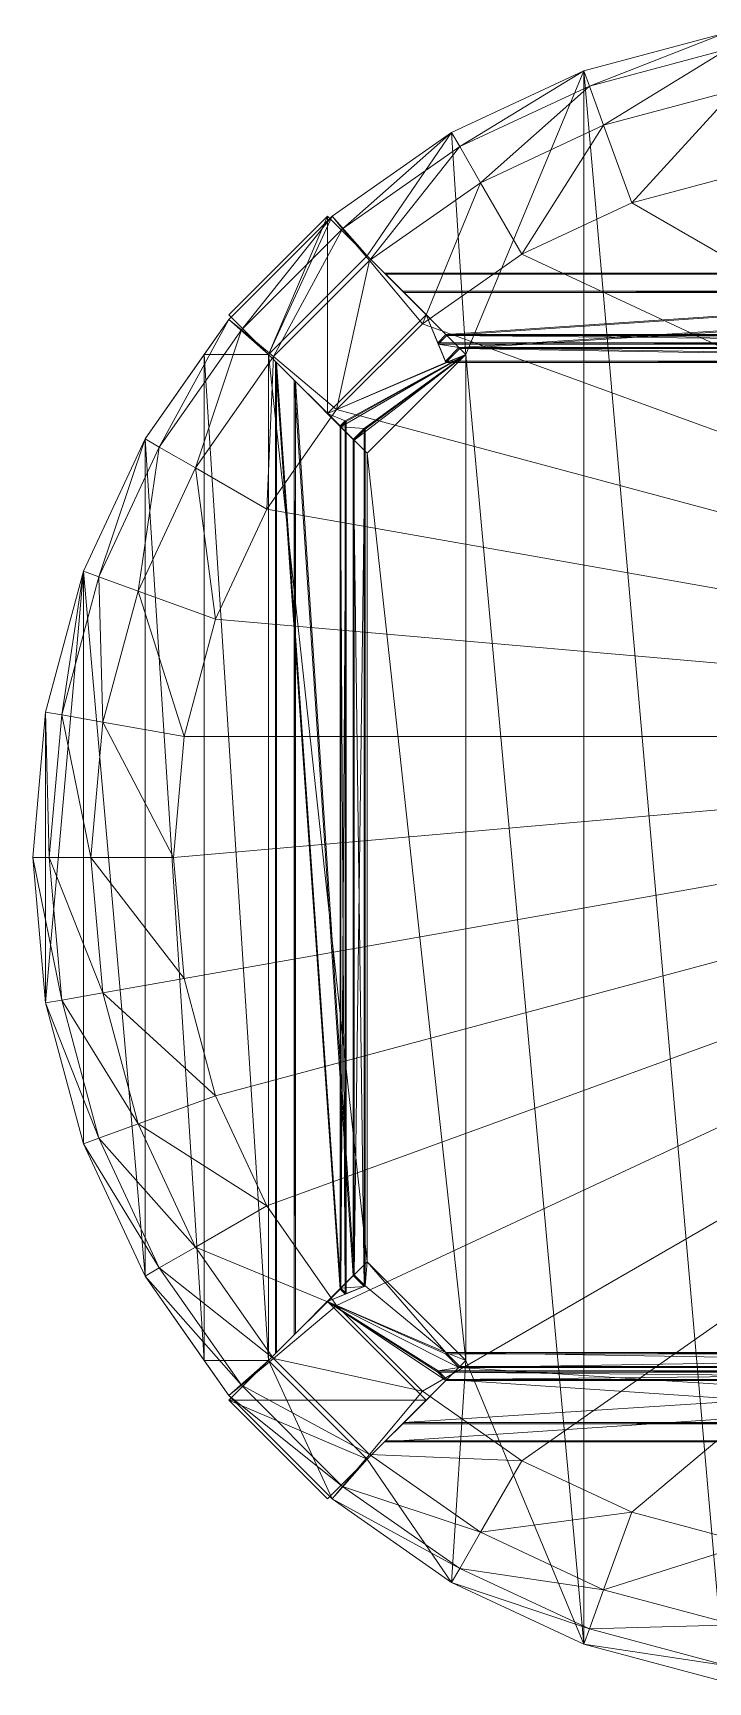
# Model space of a CAD drawing. Header units: inches. Extents: x -336 to -192, y -475 to -71.
# Drawn here: x -322.89 to -318.05, y -146.23 to -134.41 of the extents above; entities that cross this region are included whole.
import ezdxf

# ---------------------------------------------------------------- set-up
doc = ezdxf.new("R2010")
doc.units = ezdxf.units.IN
doc.layers.add('1', color=5, linetype='Continuous')

msp = doc.modelspace()

# ---------------------------------------------------------------- linework, layer by layer
at = {"layer": '1', "lineweight": 0}
for points in [[(-318.901, -134.788, 23.159), (-317.931, -134.408, 22.909), (-318.941, -134.678, 22.909)], [(-317.931, -134.408, 22.909), (-318.941, -134.678, 22.659), (-318.941, -134.678, 22.909)], [(-317.931, -134.408, 22.909), (-317.931, -134.408, 22.659), (-318.941, -134.678, 22.659)], [(-318.941, -134.678, 22.659), (-317.931, -134.408, 22.659), (-317.931, -146.225, 22.659)], [(-318.901, -134.788, 23.159), (-317.91, -134.523, 23.159), (-317.931, -134.408, 22.909)], [(-318.799, -135.069, 23.409), (-317.91, -134.523, 23.159), (-318.901, -134.788, 23.159)], [(-318.799, -135.069, 23.409), (-317.858, -134.817, 23.409), (-317.91, -134.523, 23.159)], [(-319.83, -135.222, 23.159), (-318.941, -134.678, 22.909), (-319.889, -135.12, 22.909)], [(-318.941, -134.678, 22.909), (-319.889, -135.12, 22.659), (-319.889, -135.12, 22.909)], [(-319.889, -135.12, 22.659), (-318.941, -134.678, 22.659), (-319.787, -136.711, 22.659)], [(-318.941, -134.678, 22.909), (-318.941, -134.678, 22.659), (-319.889, -135.12, 22.659)], [(-319.83, -135.222, 23.159), (-318.901, -134.788, 23.159), (-318.941, -134.678, 22.909)], [(-319.787, -136.711, 22.659), (-318.941, -134.678, 22.659), (-318.941, -145.955, 22.659)], [(-318.941, -145.955, 22.659), (-318.941, -134.678, 22.659), (-317.931, -146.225, 22.659)], [(-319.681, -135.481, 23.409), (-318.901, -134.788, 23.159), (-319.83, -135.222, 23.159)], [(-319.681, -135.481, 23.409), (-318.799, -135.069, 23.409), (-318.901, -134.788, 23.159)], [(-318.596, -135.625, 23.659), (-317.858, -134.817, 23.409), (-318.799, -135.069, 23.409)], [(-318.596, -135.625, 23.659), (-317.756, -135.4, 23.659), (-317.858, -134.817, 23.409)], [(-319.385, -135.993, 23.659), (-318.799, -135.069, 23.409), (-319.681, -135.481, 23.409)], [(-319.385, -135.993, 23.659), (-318.596, -135.625, 23.659), (-318.799, -135.069, 23.409)], [(-320.67, -135.81, 23.159), (-319.889, -135.12, 22.909), (-320.745, -135.72, 22.909)], [(-319.889, -135.12, 22.909), (-320.745, -135.72, 22.659), (-320.745, -135.72, 22.909)], [(-320.745, -135.72, 22.659), (-319.889, -135.12, 22.659), (-320.494, -136.004, 22.659)], [(-319.889, -135.12, 22.909), (-319.889, -135.12, 22.659), (-320.745, -135.72, 22.659)], [(-320.67, -135.81, 23.159), (-319.83, -135.222, 23.159), (-319.889, -135.12, 22.909)], [(-320.494, -136.004, 22.659), (-319.889, -135.12, 22.659), (-319.787, -136.711, 22.659)], [(-320.478, -136.039, 23.409), (-319.83, -135.222, 23.159), (-320.67, -135.81, 23.159)], [(-320.478, -136.039, 23.409), (-319.681, -135.481, 23.409), (-319.83, -135.222, 23.159)], [(-311.972, -139.45, 23.659), (-317.756, -135.4, 23.659), (-318.596, -135.625, 23.659)], [(-320.098, -136.492, 23.659), (-319.681, -135.481, 23.409), (-320.478, -136.039, 23.409)], [(-320.098, -136.492, 23.659), (-319.385, -135.993, 23.659), (-319.681, -135.481, 23.409)], [(-311.972, -139.45, 23.659), (-318.596, -135.625, 23.659), (-319.385, -135.993, 23.659)], [(-321.201, -136.711, 22.659), (-320.778, -135.72, -0.341), (-321.485, -136.427, -0.341)], [(-321.395, -136.535, 23.159), (-320.745, -135.72, 22.909), (-321.485, -136.46, 22.909)], [(-320.745, -135.72, 22.909), (-321.485, -136.46, 22.659), (-321.485, -136.46, 22.909)], [(-320.778, -137.134, -0.341), (-321.485, -136.427, -0.341), (-320.778, -135.72, -0.341)], [(-320.745, -135.72, 22.909), (-320.745, -135.72, 22.659), (-321.485, -136.46, 22.659)], [(-321.485, -136.46, 22.659), (-320.745, -135.72, 22.659), (-321.201, -136.711, 22.659)], [(-321.395, -136.535, 23.159), (-320.67, -135.81, 23.159), (-320.745, -135.72, 22.909)], [(-321.201, -136.711, 22.659), (-320.494, -136.004, 22.659), (-320.778, -135.72, -0.341)], [(-321.201, -136.711, 22.659), (-320.745, -135.72, 22.659), (-320.494, -136.004, 22.659)], [(-320.778, -137.134, -0.341), (-320.778, -135.72, -0.341), (-320.071, -136.427, -0.341)], [(-320.071, -136.427, -0.341), (-320.778, -135.72, -0.341), (-320.37, -136.128, 11.158)], [(-320.37, -136.128, 11.158), (-320.778, -135.72, -0.341), (-320.494, -136.004, 22.659)], [(-321.166, -136.727, 23.409), (-320.67, -135.81, 23.159), (-321.395, -136.535, 23.159)], [(-321.166, -136.727, 23.409), (-320.478, -136.039, 23.409), (-320.67, -135.81, 23.159)], [(-319.787, -136.711, 22.659), (-320.23, -136.268, 19.156), (-320.494, -136.004, 22.659)], [(-320.23, -136.268, 19.156), (-320.239, -136.259, 18.657), (-320.494, -136.004, 22.659)], [(-320.494, -136.004, 22.659), (-320.239, -136.259, 18.657), (-320.361, -136.137, 11.658)], [(-320.37, -136.128, 11.158), (-320.494, -136.004, 22.659), (-320.361, -136.137, 11.658)], [(-311.972, -139.45, 23.659), (-319.385, -135.993, 23.659), (-320.098, -136.492, 23.659)], [(-320.713, -137.107, 23.659), (-320.478, -136.039, 23.409), (-321.166, -136.727, 23.409)], [(-320.713, -137.107, 23.659), (-320.098, -136.492, 23.659), (-320.478, -136.039, 23.409)], [(-320.37, -136.128, 11.158), (-313.416, -136.137, 11.658), (-313.407, -136.128, 11.158)], [(-320.071, -136.427, -0.341), (-320.37, -136.128, 11.158), (-319.929, -136.569, 11.15)], [(-319.929, -136.569, 11.15), (-320.37, -136.128, 11.158), (-313.407, -136.128, 11.158)], [(-320.37, -136.128, 11.158), (-320.361, -136.137, 11.658), (-313.416, -136.137, 11.658)], [(-319.923, -136.575, 11.65), (-313.416, -136.137, 11.658), (-320.361, -136.137, 11.658)], [(-320.239, -136.259, 18.657), (-319.836, -136.662, 18.65), (-320.361, -136.137, 11.658)], [(-320.361, -136.137, 11.658), (-319.836, -136.662, 18.65), (-319.923, -136.575, 11.65)], [(-319.929, -136.569, 11.15), (-313.407, -136.128, 11.158), (-313.849, -136.569, 11.15)], [(-319.923, -136.575, 11.65), (-313.855, -136.575, 11.65), (-313.416, -136.137, 11.658)], [(-320.239, -136.259, 18.657), (-313.547, -136.268, 19.156), (-313.538, -136.259, 18.657)], [(-319.836, -136.662, 18.65), (-320.239, -136.259, 18.657), (-313.538, -136.259, 18.657)], [(-320.239, -136.259, 18.657), (-320.23, -136.268, 19.156), (-313.547, -136.268, 19.156)], [(-319.83, -136.668, 19.149), (-313.547, -136.268, 19.156), (-320.23, -136.268, 19.156)], [(-320.23, -136.268, 19.156), (-319.787, -136.711, 22.659), (-319.83, -136.668, 19.149)], [(-319.836, -136.662, 18.65), (-313.538, -136.259, 18.657), (-313.941, -136.662, 18.65)], [(-319.83, -136.668, 19.149), (-313.947, -136.668, 19.149), (-313.547, -136.268, 19.156)], [(-321.984, -137.375, 23.159), (-321.485, -136.46, 22.909), (-322.085, -137.316, 22.909)], [(-321.485, -136.46, 22.909), (-322.085, -137.316, 22.659), (-322.085, -137.316, 22.909)], [(-321.485, -136.46, 22.909), (-321.661, -136.711, 22.659), (-322.085, -137.316, 22.659)], [(-321.984, -137.375, 23.159), (-321.395, -136.535, 23.159), (-321.485, -136.46, 22.909)], [(-321.485, -136.46, 22.909), (-321.485, -136.46, 22.659), (-321.661, -136.711, 22.659)], [(-321.661, -136.711, 22.659), (-321.485, -136.46, 22.659), (-321.201, -136.711, 22.659)], [(-321.201, -136.711, 22.659), (-321.485, -136.427, -0.341), (-321.151, -136.761, 6.908)], [(-321.485, -136.427, -0.341), (-320.778, -137.134, -0.341), (-321.151, -136.761, 6.908)], [(-320.778, -137.134, -0.349), (-320.071, -136.427, -0.341), (-320.071, -136.427, -0.349)], [(-320.071, -136.427, -0.349), (-319.93, -136.768, 19.148), (-320.778, -137.134, -0.349)], [(-320.778, -137.134, -0.349), (-320.778, -137.134, -0.341), (-320.071, -136.427, -0.341)], [(-311.972, -139.45, 23.659), (-320.098, -136.492, 23.659), (-320.713, -137.107, 23.659)], [(-320.071, -136.427, -0.341), (-319.929, -136.569, 11.15), (-320.071, -136.427, -0.349)], [(-319.984, -136.637, 11.649), (-319.933, -136.759, 18.648), (-320.071, -136.427, -0.349)], [(-319.933, -136.759, 18.648), (-319.93, -136.768, 19.148), (-320.071, -136.427, -0.349)], [(-319.987, -136.628, 11.149), (-319.984, -136.637, 11.649), (-320.071, -136.427, -0.349)], [(-319.987, -136.628, 11.149), (-320.071, -136.427, -0.349), (-319.929, -136.569, 11.15)], [(-321.725, -137.525, 23.409), (-321.395, -136.535, 23.159), (-321.984, -137.375, 23.159)], [(-321.725, -137.525, 23.409), (-321.166, -136.727, 23.409), (-321.395, -136.535, 23.159)], [(-319.929, -136.569, 11.15), (-313.79, -136.628, 11.149), (-319.987, -136.628, 11.149)], [(-319.923, -136.575, 11.65), (-319.984, -136.637, 11.649), (-313.794, -136.637, 11.649)], [(-319.923, -136.575, 11.65), (-319.836, -136.662, 18.65), (-319.984, -136.637, 11.649)], [(-319.929, -136.569, 11.15), (-313.849, -136.569, 11.15), (-313.79, -136.628, 11.149)], [(-319.923, -136.575, 11.65), (-313.794, -136.637, 11.649), (-313.855, -136.575, 11.65)], [(-322.085, -137.316, 22.659), (-321.661, -136.711, 22.659), (-321.661, -143.922, 22.659)], [(-321.213, -137.82, 23.659), (-321.166, -136.727, 23.409), (-321.725, -137.525, 23.409)], [(-321.661, -143.922, 22.659), (-321.661, -136.711, 22.659), (-321.201, -143.922, 22.659)], [(-321.661, -136.711, 22.659), (-321.201, -136.711, 22.659), (-321.201, -143.922, 22.659)], [(-321.213, -137.82, 23.659), (-320.713, -137.107, 23.659), (-321.166, -136.727, 23.409)], [(-321.143, -136.77, 7.408), (-321.201, -136.711, 22.659), (-321.151, -136.761, 6.908)], [(-321.016, -136.896, 14.657), (-321.007, -136.905, 15.157), (-321.201, -136.711, 22.659)], [(-321.016, -136.896, 14.657), (-321.201, -136.711, 22.659), (-321.143, -136.77, 7.408)], [(-320.587, -137.326, 15.15), (-320.494, -137.418, 22.659), (-321.201, -136.711, 22.659)], [(-320.587, -137.326, 15.15), (-321.201, -136.711, 22.659), (-321.007, -136.905, 15.157)], [(-321.201, -143.922, 22.659), (-321.201, -136.711, 22.659), (-320.494, -143.214, 22.659)], [(-321.201, -136.711, 22.659), (-320.494, -137.418, 22.659), (-320.494, -143.214, 22.659)], [(-319.787, -136.711, 22.659), (-320.651, -137.187, 6.9), (-320.778, -137.134, -0.349)], [(-319.787, -136.711, 22.659), (-320.778, -137.134, -0.349), (-319.93, -136.768, 19.148)], [(-319.787, -136.711, 22.659), (-320.516, -137.243, 14.648), (-320.682, -137.23, 7.4)], [(-319.787, -136.711, 22.659), (-320.682, -137.23, 7.4), (-320.643, -137.191, 7.4)], [(-319.787, -136.711, 22.659), (-320.643, -137.191, 7.4), (-320.651, -137.187, 6.9)], [(-319.787, -136.711, 22.659), (-320.494, -137.418, 22.659), (-320.587, -137.326, 15.15)], [(-319.787, -136.711, 22.659), (-320.587, -137.326, 15.15), (-320.507, -137.247, 15.148)], [(-319.787, -136.711, 22.659), (-320.507, -137.247, 15.148), (-320.516, -137.243, 14.648)], [(-320.494, -137.418, 22.659), (-319.787, -136.711, 22.659), (-319.787, -143.922, 22.659)], [(-319.984, -136.637, 11.649), (-319.987, -136.628, 11.149), (-313.79, -136.628, 11.149)], [(-319.984, -136.637, 11.649), (-313.79, -136.628, 11.149), (-313.794, -136.637, 11.649)], [(-319.836, -136.662, 18.65), (-319.933, -136.759, 18.648), (-319.984, -136.637, 11.649)], [(-319.836, -136.662, 18.65), (-313.844, -136.759, 18.648), (-319.933, -136.759, 18.648)], [(-319.83, -136.668, 19.149), (-319.93, -136.768, 19.148), (-313.848, -136.768, 19.148)], [(-319.787, -136.711, 22.659), (-319.93, -136.768, 19.148), (-319.83, -136.668, 19.149)], [(-319.836, -136.662, 18.65), (-313.941, -136.662, 18.65), (-313.844, -136.759, 18.648)], [(-319.83, -136.668, 19.149), (-313.848, -136.768, 19.148), (-313.947, -136.668, 19.149)], [(-319.787, -143.922, 22.659), (-319.787, -136.711, 22.659), (-318.941, -145.955, 22.659)], [(-321.151, -143.872, 6.908), (-321.143, -136.77, 7.408), (-321.151, -136.761, 6.908)], [(-321.151, -143.872, 6.908), (-321.151, -136.761, 6.908), (-320.688, -143.409, 6.9)], [(-321.151, -136.761, 6.908), (-320.688, -137.224, 6.9), (-320.688, -143.409, 6.9)], [(-321.151, -136.761, 6.908), (-320.778, -137.134, -0.341), (-320.688, -137.224, 6.9)], [(-321.151, -143.872, 6.908), (-321.143, -143.863, 7.408), (-321.143, -136.77, 7.408)], [(-320.682, -143.403, 7.4), (-321.143, -136.77, 7.408), (-321.143, -143.863, 7.408)], [(-320.682, -143.403, 7.4), (-320.682, -137.23, 7.4), (-321.143, -136.77, 7.408)], [(-321.016, -136.896, 14.657), (-321.143, -136.77, 7.408), (-320.682, -137.23, 7.4)], [(-319.93, -136.768, 19.148), (-319.933, -136.759, 18.648), (-313.844, -136.759, 18.648)], [(-319.93, -136.768, 19.148), (-313.844, -136.759, 18.648), (-313.848, -136.768, 19.148)], [(-321.016, -143.737, 14.657), (-321.007, -136.905, 15.157), (-321.016, -136.896, 14.657)], [(-321.016, -143.737, 14.657), (-321.016, -136.896, 14.657), (-320.593, -143.313, 14.65)], [(-321.016, -136.896, 14.657), (-320.593, -137.32, 14.65), (-320.593, -143.313, 14.65)], [(-321.016, -136.896, 14.657), (-320.682, -137.23, 7.4), (-320.593, -137.32, 14.65)], [(-321.016, -143.737, 14.657), (-321.007, -143.728, 15.157), (-321.007, -136.905, 15.157)], [(-320.587, -143.307, 15.15), (-321.007, -136.905, 15.157), (-321.007, -143.728, 15.157)], [(-320.587, -143.307, 15.15), (-320.587, -137.326, 15.15), (-321.007, -136.905, 15.157)], [(-311.972, -139.45, 23.659), (-320.713, -137.107, 23.659), (-321.213, -137.82, 23.659)], [(-320.778, -137.134, -0.349), (-320.651, -137.187, 6.9), (-320.688, -137.224, 6.9)], [(-320.778, -137.134, -0.341), (-320.778, -137.134, -0.349), (-320.688, -137.224, 6.9)], [(-320.688, -137.224, 6.9), (-320.651, -137.187, 6.9), (-320.651, -143.446, 6.9)], [(-320.682, -143.403, 7.4), (-320.643, -143.442, 7.4), (-320.643, -137.191, 7.4)], [(-320.682, -143.403, 7.4), (-320.643, -137.191, 7.4), (-320.682, -137.23, 7.4)], [(-320.643, -143.442, 7.4), (-320.651, -137.187, 6.9), (-320.643, -137.191, 7.4)], [(-320.643, -143.442, 7.4), (-320.651, -143.446, 6.9), (-320.651, -137.187, 6.9)], [(-322.417, -138.304, 23.159), (-322.085, -137.316, 22.909), (-322.527, -138.264, 22.909)], [(-322.085, -137.316, 22.909), (-322.527, -138.264, 22.659), (-322.527, -138.264, 22.909)], [(-322.085, -137.316, 22.909), (-322.085, -137.316, 22.659), (-322.527, -138.264, 22.659)], [(-322.527, -138.264, 22.659), (-322.085, -137.316, 22.659), (-322.085, -143.316, 22.659)], [(-322.417, -138.304, 23.159), (-321.984, -137.375, 23.159), (-322.085, -137.316, 22.909)], [(-322.085, -143.316, 22.659), (-322.085, -137.316, 22.659), (-321.661, -143.922, 22.659)], [(-320.688, -143.409, 6.9), (-320.688, -137.224, 6.9), (-320.651, -143.446, 6.9)], [(-320.682, -137.23, 7.4), (-320.516, -137.243, 14.648), (-320.593, -137.32, 14.65)], [(-320.593, -137.32, 14.65), (-320.516, -137.243, 14.648), (-320.516, -143.39, 14.648)], [(-320.593, -143.313, 14.65), (-320.593, -137.32, 14.65), (-320.516, -143.39, 14.648)], [(-320.587, -143.307, 15.15), (-320.507, -143.386, 15.148), (-320.507, -137.247, 15.148)], [(-320.587, -143.307, 15.15), (-320.507, -137.247, 15.148), (-320.587, -137.326, 15.15)], [(-320.507, -143.386, 15.148), (-320.516, -137.243, 14.648), (-320.507, -137.247, 15.148)], [(-320.507, -143.386, 15.148), (-320.516, -143.39, 14.648), (-320.516, -137.243, 14.648)], [(-322.136, -138.407, 23.409), (-321.984, -137.375, 23.159), (-322.417, -138.304, 23.159)], [(-322.136, -138.407, 23.409), (-321.725, -137.525, 23.409), (-321.984, -137.375, 23.159)], [(-320.494, -143.214, 22.659), (-320.494, -137.418, 22.659), (-319.787, -143.922, 22.659)], [(-321.58, -138.609, 23.659), (-321.725, -137.525, 23.409), (-322.136, -138.407, 23.409)], [(-321.58, -138.609, 23.659), (-321.213, -137.82, 23.659), (-321.725, -137.525, 23.409)], [(-311.972, -139.45, 23.659), (-321.213, -137.82, 23.659), (-321.58, -138.609, 23.659)], [(-322.682, -139.295, 23.159), (-322.527, -138.264, 22.909), (-322.798, -139.275, 22.909)], [(-322.527, -138.264, 22.909), (-322.798, -139.275, 22.659), (-322.798, -139.275, 22.909)], [(-322.527, -138.264, 22.909), (-322.527, -138.264, 22.659), (-322.798, -139.275, 22.659)], [(-322.798, -141.358, 22.659), (-322.798, -139.275, 22.659), (-322.527, -138.264, 22.659)], [(-322.798, -141.358, 22.659), (-322.527, -138.264, 22.659), (-322.527, -142.369, 22.659)], [(-322.682, -139.295, 23.159), (-322.417, -138.304, 23.159), (-322.527, -138.264, 22.909)], [(-322.527, -142.369, 22.659), (-322.527, -138.264, 22.659), (-322.085, -143.316, 22.659)], [(-322.388, -139.347, 23.409), (-322.417, -138.304, 23.159), (-322.682, -139.295, 23.159)], [(-322.388, -139.347, 23.409), (-322.136, -138.407, 23.409), (-322.417, -138.304, 23.159)], [(-321.806, -139.45, 23.659), (-322.136, -138.407, 23.409), (-322.388, -139.347, 23.409)], [(-321.806, -139.45, 23.659), (-321.58, -138.609, 23.659), (-322.136, -138.407, 23.409)], [(-311.972, -139.45, 23.659), (-321.58, -138.609, 23.659), (-321.806, -139.45, 23.659)], [(-322.772, -140.316, 23.159), (-322.798, -139.275, 22.909), (-322.889, -140.316, 22.909)], [(-322.798, -139.275, 22.909), (-322.889, -140.316, 22.659), (-322.889, -140.316, 22.909)], [(-322.798, -139.275, 22.909), (-322.798, -139.275, 22.659), (-322.889, -140.316, 22.659)], [(-322.798, -141.358, 22.659), (-322.889, -140.316, 22.659), (-322.798, -139.275, 22.659)], [(-322.772, -140.316, 23.159), (-322.682, -139.295, 23.159), (-322.798, -139.275, 22.909)], [(-322.473, -140.316, 23.409), (-322.682, -139.295, 23.159), (-322.772, -140.316, 23.159)], [(-322.473, -140.316, 23.409), (-322.388, -139.347, 23.409), (-322.682, -139.295, 23.159)], [(-321.881, -140.316, 23.659), (-322.388, -139.347, 23.409), (-322.473, -140.316, 23.409)], [(-321.881, -140.316, 23.659), (-321.806, -139.45, 23.659), (-322.388, -139.347, 23.409)], [(-311.972, -139.45, 23.659), (-321.806, -139.45, 23.659), (-321.881, -140.316, 23.659)], [(-311.972, -139.45, 23.659), (-321.881, -140.316, 23.659), (-321.806, -141.183, 23.659)], [(-311.972, -139.45, 23.659), (-321.806, -141.183, 23.659), (-321.58, -142.024, 23.659)], [(-311.972, -139.45, 23.659), (-321.58, -142.024, 23.659), (-321.213, -142.813, 23.659)], [(-311.972, -139.45, 23.659), (-321.213, -142.813, 23.659), (-320.713, -143.526, 23.659)], [(-311.972, -139.45, 23.659), (-320.713, -143.526, 23.659), (-320.098, -144.141, 23.659)], [(-311.972, -139.45, 23.659), (-320.098, -144.141, 23.659), (-319.385, -144.64, 23.659)], [(-311.972, -139.45, 23.659), (-319.385, -144.64, 23.659), (-318.596, -145.008, 23.659)], [(-311.972, -139.45, 23.659), (-318.596, -145.008, 23.659), (-317.756, -145.233, 23.659)], [(-322.682, -141.338, 23.159), (-322.889, -140.316, 22.909), (-322.798, -141.358, 22.909)], [(-322.889, -140.316, 22.909), (-322.798, -141.358, 22.659), (-322.798, -141.358, 22.909)], [(-322.682, -141.338, 23.159), (-322.772, -140.316, 23.159), (-322.889, -140.316, 22.909)], [(-322.889, -140.316, 22.909), (-322.889, -140.316, 22.659), (-322.798, -141.358, 22.659)], [(-322.388, -141.286, 23.409), (-322.772, -140.316, 23.159), (-322.682, -141.338, 23.159)], [(-322.388, -141.286, 23.409), (-322.473, -140.316, 23.409), (-322.772, -140.316, 23.159)], [(-321.806, -141.183, 23.659), (-322.473, -140.316, 23.409), (-322.388, -141.286, 23.409)], [(-321.806, -141.183, 23.659), (-321.881, -140.316, 23.659), (-322.473, -140.316, 23.409)], [(-321.58, -142.024, 23.659), (-321.806, -141.183, 23.659), (-322.388, -141.286, 23.409)], [(-322.417, -142.329, 23.159), (-322.682, -141.338, 23.159), (-322.798, -141.358, 22.909)], [(-322.136, -142.226, 23.409), (-322.388, -141.286, 23.409), (-322.682, -141.338, 23.159)], [(-322.136, -142.226, 23.409), (-322.682, -141.338, 23.159), (-322.417, -142.329, 23.159)], [(-321.58, -142.024, 23.659), (-322.388, -141.286, 23.409), (-322.136, -142.226, 23.409)], [(-322.417, -142.329, 23.159), (-322.798, -141.358, 22.909), (-322.527, -142.369, 22.909)], [(-322.798, -141.358, 22.909), (-322.527, -142.369, 22.659), (-322.527, -142.369, 22.909)], [(-322.798, -141.358, 22.909), (-322.798, -141.358, 22.659), (-322.527, -142.369, 22.659)], [(-321.213, -142.813, 23.659), (-321.58, -142.024, 23.659), (-322.136, -142.226, 23.409)], [(-321.725, -143.108, 23.409), (-322.136, -142.226, 23.409), (-322.417, -142.329, 23.159)], [(-321.213, -142.813, 23.659), (-322.136, -142.226, 23.409), (-321.725, -143.108, 23.409)], [(-321.984, -143.258, 23.159), (-322.417, -142.329, 23.159), (-322.527, -142.369, 22.909)], [(-321.984, -143.258, 23.159), (-322.527, -142.369, 22.909), (-322.085, -143.316, 22.909)], [(-322.527, -142.369, 22.909), (-322.085, -143.316, 22.659), (-322.085, -143.316, 22.909)], [(-322.527, -142.369, 22.909), (-322.527, -142.369, 22.659), (-322.085, -143.316, 22.659)], [(-321.725, -143.108, 23.409), (-322.417, -142.329, 23.159), (-321.984, -143.258, 23.159)], [(-320.713, -143.526, 23.659), (-321.213, -142.813, 23.659), (-321.725, -143.108, 23.409)], [(-321.166, -143.906, 23.409), (-321.725, -143.108, 23.409), (-321.984, -143.258, 23.159)], [(-320.713, -143.526, 23.659), (-321.725, -143.108, 23.409), (-321.166, -143.906, 23.409)], [(-320.494, -143.214, 22.659), (-321.007, -143.728, 15.157), (-321.201, -143.922, 22.659)], [(-321.007, -143.728, 15.157), (-320.494, -143.214, 22.659), (-320.587, -143.307, 15.15)], [(-320.507, -143.386, 15.148), (-320.587, -143.307, 15.15), (-320.494, -143.214, 22.659)], [(-320.507, -143.386, 15.148), (-320.494, -143.214, 22.659), (-319.93, -143.865, 19.148)], [(-319.787, -143.922, 22.659), (-319.93, -143.865, 19.148), (-320.494, -143.214, 22.659)], [(-321.395, -144.098, 23.159), (-321.984, -143.258, 23.159), (-322.085, -143.316, 22.909)], [(-321.395, -144.098, 23.159), (-322.085, -143.316, 22.909), (-321.485, -144.173, 22.909)], [(-322.085, -143.316, 22.909), (-321.485, -144.173, 22.659), (-321.485, -144.173, 22.909)], [(-322.085, -143.316, 22.909), (-322.085, -143.316, 22.659), (-321.661, -143.922, 22.659)], [(-322.085, -143.316, 22.909), (-321.661, -143.922, 22.659), (-321.485, -144.173, 22.659)], [(-321.166, -143.906, 23.409), (-321.984, -143.258, 23.159), (-321.395, -144.098, 23.159)], [(-321.016, -143.737, 14.657), (-320.593, -143.313, 14.65), (-321.143, -143.863, 7.408)], [(-321.143, -143.863, 7.408), (-320.593, -143.313, 14.65), (-320.682, -143.403, 7.4)], [(-320.516, -143.39, 14.648), (-320.682, -143.403, 7.4), (-320.593, -143.313, 14.65)], [(-320.778, -143.498, -0.341), (-321.151, -143.872, 6.908), (-320.688, -143.409, 6.9)], [(-320.507, -143.386, 15.148), (-319.93, -143.865, 19.148), (-320.778, -143.498, -0.349)], [(-320.507, -143.386, 15.148), (-320.778, -143.498, -0.349), (-320.516, -143.39, 14.648)], [(-320.516, -143.39, 14.648), (-320.778, -143.498, -0.349), (-320.651, -143.446, 6.9)], [(-320.688, -143.409, 6.9), (-320.651, -143.446, 6.9), (-320.778, -143.498, -0.349)], [(-320.778, -143.498, -0.341), (-320.688, -143.409, 6.9), (-320.778, -143.498, -0.349)], [(-320.516, -143.39, 14.648), (-320.643, -143.442, 7.4), (-320.682, -143.403, 7.4)], [(-320.071, -144.206, -0.341), (-321.485, -144.206, -0.341), (-320.778, -143.498, -0.341)], [(-320.778, -143.498, -0.341), (-321.485, -144.206, -0.341), (-321.151, -143.872, 6.908)], [(-320.098, -144.141, 23.659), (-320.713, -143.526, 23.659), (-321.166, -143.906, 23.409)], [(-320.071, -144.206, -0.349), (-320.778, -143.498, -0.341), (-320.778, -143.498, -0.349)], [(-319.93, -143.865, 19.148), (-319.933, -143.874, 18.648), (-320.778, -143.498, -0.349)], [(-319.933, -143.874, 18.648), (-319.836, -143.971, 18.65), (-320.778, -143.498, -0.349)], [(-320.778, -143.498, -0.349), (-319.836, -143.971, 18.65), (-319.984, -143.996, 11.649)], [(-320.778, -143.498, -0.349), (-319.984, -143.996, 11.649), (-319.987, -144.005, 11.149)], [(-320.778, -143.498, -0.349), (-319.987, -144.005, 11.149), (-319.929, -144.064, 11.15)], [(-320.778, -143.498, -0.349), (-319.929, -144.064, 11.15), (-320.071, -144.206, -0.349)], [(-320.071, -144.206, -0.349), (-320.071, -144.206, -0.341), (-320.778, -143.498, -0.341)], [(-321.007, -143.728, 15.157), (-321.016, -143.737, 14.657), (-321.201, -143.922, 22.659)], [(-321.201, -143.922, 22.659), (-321.016, -143.737, 14.657), (-321.143, -143.863, 7.408)], [(-321.201, -143.922, 22.659), (-321.485, -144.173, 22.659), (-321.661, -143.922, 22.659)], [(-321.151, -143.872, 6.908), (-321.485, -144.206, -0.341), (-321.201, -143.922, 22.659)], [(-320.494, -144.629, 22.659), (-321.201, -143.922, 22.659), (-321.485, -144.206, -0.341)], [(-321.485, -144.173, 22.659), (-321.201, -143.922, 22.659), (-320.745, -144.913, 22.659)], [(-320.478, -144.594, 23.409), (-321.166, -143.906, 23.409), (-321.395, -144.098, 23.159)], [(-321.151, -143.872, 6.908), (-321.201, -143.922, 22.659), (-321.143, -143.863, 7.408)], [(-321.201, -143.922, 22.659), (-320.494, -144.629, 22.659), (-320.745, -144.913, 22.659)], [(-320.098, -144.141, 23.659), (-321.166, -143.906, 23.409), (-320.478, -144.594, 23.409)], [(-320.23, -144.365, 19.156), (-319.787, -143.922, 22.659), (-320.494, -144.629, 22.659)], [(-320.494, -144.629, 22.659), (-319.787, -143.922, 22.659), (-319.889, -145.513, 22.659)], [(-320.23, -144.365, 19.156), (-319.83, -143.965, 19.149), (-319.787, -143.922, 22.659)], [(-313.848, -143.865, 19.148), (-319.933, -143.874, 18.648), (-319.93, -143.865, 19.148)], [(-313.848, -143.865, 19.148), (-313.844, -143.874, 18.648), (-319.933, -143.874, 18.648)], [(-319.836, -143.971, 18.65), (-319.933, -143.874, 18.648), (-313.844, -143.874, 18.648)], [(-313.947, -143.965, 19.149), (-313.848, -143.865, 19.148), (-319.93, -143.865, 19.148)], [(-313.947, -143.965, 19.149), (-319.93, -143.865, 19.148), (-319.83, -143.965, 19.149)], [(-319.787, -143.922, 22.659), (-319.83, -143.965, 19.149), (-319.93, -143.865, 19.148)], [(-319.889, -145.513, 22.659), (-319.787, -143.922, 22.659), (-318.941, -145.955, 22.659)], [(-319.836, -143.971, 18.65), (-313.844, -143.874, 18.648), (-313.941, -143.971, 18.65)], [(-319.923, -144.057, 11.65), (-320.361, -144.496, 11.658), (-313.416, -144.496, 11.658)], [(-320.239, -144.374, 18.657), (-320.361, -144.496, 11.658), (-319.923, -144.057, 11.65)], [(-319.836, -143.971, 18.65), (-313.538, -144.374, 18.657), (-320.239, -144.374, 18.657)], [(-320.239, -144.374, 18.657), (-319.923, -144.057, 11.65), (-319.836, -143.971, 18.65)], [(-313.947, -143.965, 19.149), (-320.23, -144.365, 19.156), (-313.547, -144.365, 19.156)], [(-313.947, -143.965, 19.149), (-319.83, -143.965, 19.149), (-320.23, -144.365, 19.156)], [(-313.794, -143.996, 11.649), (-319.987, -144.005, 11.149), (-319.984, -143.996, 11.649)], [(-313.794, -143.996, 11.649), (-313.79, -144.005, 11.149), (-319.987, -144.005, 11.149)], [(-313.849, -144.064, 11.15), (-319.987, -144.005, 11.149), (-313.79, -144.005, 11.149)], [(-313.849, -144.064, 11.15), (-319.929, -144.064, 11.15), (-319.987, -144.005, 11.149)], [(-319.836, -143.971, 18.65), (-319.923, -144.057, 11.65), (-319.984, -143.996, 11.649)], [(-319.923, -144.057, 11.65), (-313.794, -143.996, 11.649), (-319.984, -143.996, 11.649)], [(-319.923, -144.057, 11.65), (-313.855, -144.057, 11.65), (-313.794, -143.996, 11.649)], [(-319.923, -144.057, 11.65), (-313.416, -144.496, 11.658), (-313.855, -144.057, 11.65)], [(-319.836, -143.971, 18.65), (-313.941, -143.971, 18.65), (-313.538, -144.374, 18.657)], [(-320.67, -144.823, 23.159), (-321.395, -144.098, 23.159), (-321.485, -144.173, 22.909)], [(-320.67, -144.823, 23.159), (-321.485, -144.173, 22.909), (-320.745, -144.913, 22.909)], [(-321.485, -144.173, 22.909), (-320.745, -144.913, 22.659), (-320.745, -144.913, 22.909)], [(-321.485, -144.173, 22.909), (-321.485, -144.173, 22.659), (-320.745, -144.913, 22.659)], [(-320.478, -144.594, 23.409), (-321.395, -144.098, 23.159), (-320.67, -144.823, 23.159)], [(-319.385, -144.64, 23.659), (-320.098, -144.141, 23.659), (-320.478, -144.594, 23.409)], [(-313.849, -144.064, 11.15), (-313.407, -144.505, 11.158), (-320.37, -144.505, 11.158)], [(-313.849, -144.064, 11.15), (-320.37, -144.505, 11.158), (-319.929, -144.064, 11.15)], [(-320.37, -144.505, 11.158), (-320.071, -144.206, -0.341), (-319.929, -144.064, 11.15)], [(-319.929, -144.064, 11.15), (-320.071, -144.206, -0.341), (-320.071, -144.206, -0.349)], [(-320.494, -144.629, 22.659), (-321.485, -144.206, -0.341), (-320.778, -144.913, -0.341)], [(-320.071, -144.206, -0.341), (-320.778, -144.913, -0.341), (-321.485, -144.206, -0.341)], [(-320.37, -144.505, 11.158), (-320.778, -144.913, -0.341), (-320.071, -144.206, -0.341)], [(-320.23, -144.365, 19.156), (-320.494, -144.629, 22.659), (-320.361, -144.496, 11.658)], [(-313.538, -144.374, 18.657), (-320.23, -144.365, 19.156), (-320.239, -144.374, 18.657)], [(-313.538, -144.374, 18.657), (-313.547, -144.365, 19.156), (-320.23, -144.365, 19.156)], [(-320.37, -144.505, 11.158), (-320.494, -144.629, 22.659), (-320.778, -144.913, -0.341)], [(-320.37, -144.505, 11.158), (-320.361, -144.496, 11.658), (-320.494, -144.629, 22.659)], [(-313.407, -144.505, 11.158), (-320.361, -144.496, 11.658), (-320.37, -144.505, 11.158)], [(-313.407, -144.505, 11.158), (-313.416, -144.496, 11.658), (-320.361, -144.496, 11.658)], [(-320.745, -144.913, 22.659), (-320.494, -144.629, 22.659), (-319.889, -145.513, 22.659)], [(-319.681, -145.152, 23.409), (-320.478, -144.594, 23.409), (-320.67, -144.823, 23.159)], [(-319.385, -144.64, 23.659), (-320.478, -144.594, 23.409), (-319.681, -145.152, 23.409)], [(-318.596, -145.008, 23.659), (-319.385, -144.64, 23.659), (-319.681, -145.152, 23.409)], [(-319.83, -145.411, 23.159), (-320.67, -144.823, 23.159), (-320.745, -144.913, 22.909)], [(-319.681, -145.152, 23.409), (-320.67, -144.823, 23.159), (-319.83, -145.411, 23.159)], [(-319.83, -145.411, 23.159), (-320.745, -144.913, 22.909), (-319.889, -145.513, 22.909)], [(-320.745, -144.913, 22.909), (-319.889, -145.513, 22.659), (-319.889, -145.513, 22.909)], [(-320.745, -144.913, 22.909), (-320.745, -144.913, 22.659), (-319.889, -145.513, 22.659)], [(-318.596, -145.008, 23.659), (-319.681, -145.152, 23.409), (-318.799, -145.564, 23.409)], [(-317.756, -145.233, 23.659), (-318.596, -145.008, 23.659), (-318.799, -145.564, 23.409)], [(-318.799, -145.564, 23.409), (-319.681, -145.152, 23.409), (-319.83, -145.411, 23.159)], [(-317.756, -145.233, 23.659), (-318.799, -145.564, 23.409), (-317.858, -145.816, 23.409)], [(-318.901, -145.845, 23.159), (-319.83, -145.411, 23.159), (-319.889, -145.513, 22.909)], [(-318.799, -145.564, 23.409), (-319.83, -145.411, 23.159), (-318.901, -145.845, 23.159)], [(-318.901, -145.845, 23.159), (-319.889, -145.513, 22.909), (-318.941, -145.955, 22.909)], [(-319.889, -145.513, 22.909), (-318.941, -145.955, 22.659), (-318.941, -145.955, 22.909)], [(-319.889, -145.513, 22.909), (-319.889, -145.513, 22.659), (-318.941, -145.955, 22.659)], [(-317.858, -145.816, 23.409), (-318.799, -145.564, 23.409), (-318.901, -145.845, 23.159)], [(-317.858, -145.816, 23.409), (-318.901, -145.845, 23.159), (-317.91, -146.11, 23.159)], [(-317.91, -146.11, 23.159), (-318.901, -145.845, 23.159), (-318.941, -145.955, 22.909)], [(-317.91, -146.11, 23.159), (-318.941, -145.955, 22.909), (-317.931, -146.225, 22.909)], [(-318.941, -145.955, 22.909), (-317.931, -146.225, 22.659), (-317.931, -146.225, 22.909)], [(-318.941, -145.955, 22.909), (-318.941, -145.955, 22.659), (-317.931, -146.225, 22.659)]]:
    msp.add_3dface(points, dxfattribs=at)

doc.saveas('drawing.dxf')
